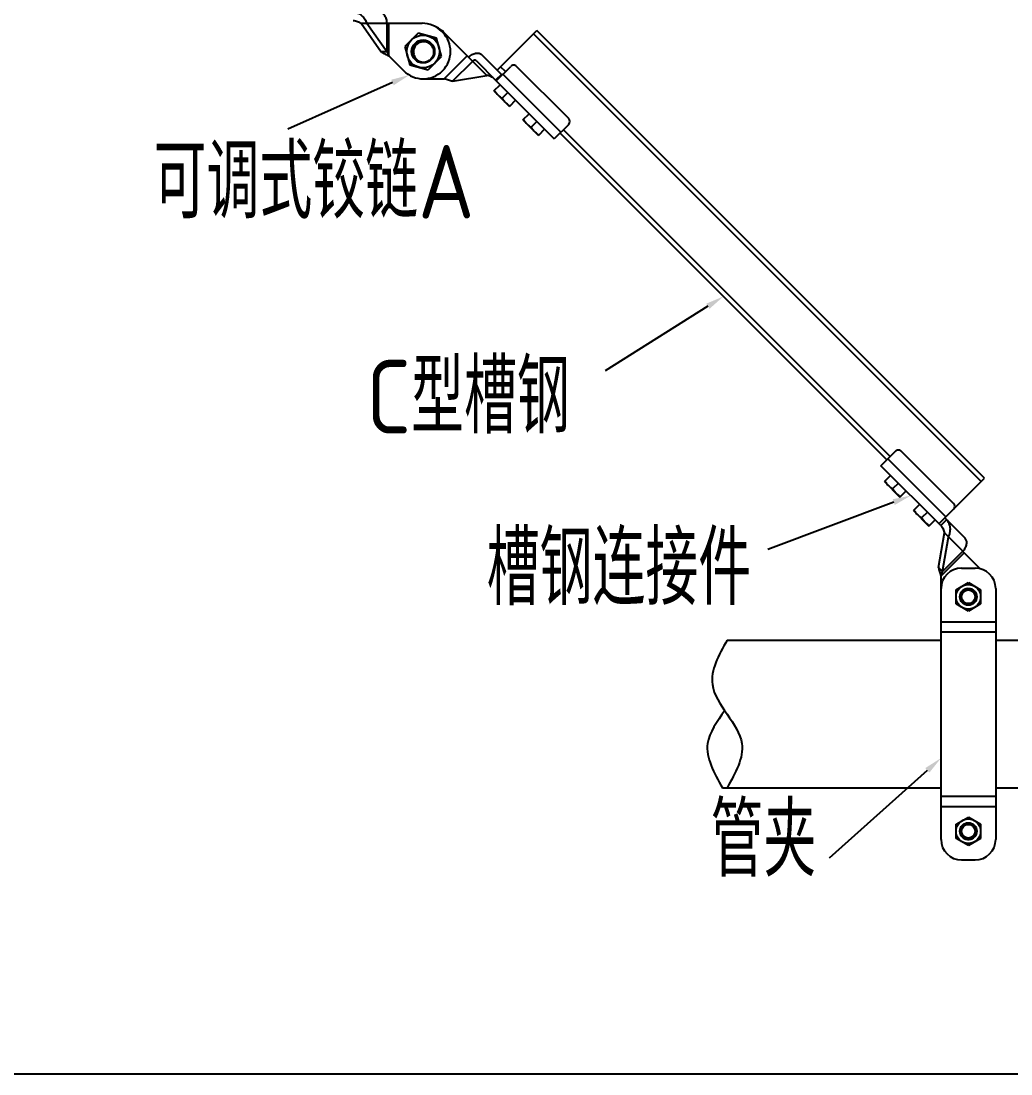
# Model space of a CAD drawing. Extents: x -409572 to -157272, y 600795 to 878326.
# Drawn here: x -394326 to -388937, y 816700 to 822431 of the extents above; entities that cross this region are included whole.
import ezdxf

# ---------------------------------------------------------------- set-up
doc = ezdxf.new("R2010")
doc.units = 0
doc.header["$LTSCALE"] = 1000
doc.header["$MEASUREMENT"] = 0
doc.linetypes.add('CONTINOUS', pattern=[0])
doc.layers.get('0').update_dxf_attribs({"linetype": 'CONTINUOUS'})
doc.layers.add('H-喷淋图块', color=153, linetype='CONTINOUS')
doc.styles.get("Standard").update_dxf_attribs({"font": 'GBENOR', "bigfont": 'GBCBIG'})

msp = doc.modelspace()

# ---------------------------------------------------------------- linework, layer by layer
at = {"linetype": 'CONTINUOUS'}
for p, q in [((-392474.5, 822418.5), (-392364.8, 822263.4)), ((-392474.5, 822418.5), (-392141.3, 822418.5)), ((-392442.9, 822418.5), (-392333.3, 822263.4)), ((-392333.3, 822263.4), (-392333.3, 822418.5)), ((-392322.7, 822240.6), (-392322.7, 822418.5)), ((-392163.4, 822364.6), (-392236.3, 822291.7)), ((-392063.8, 822337.9), (-392163.4, 822364.6)), ((-392037.1, 822238.3), (-392063.8, 822337.9)), ((-392031.5, 822370.3), (-392036.1, 822374.9)), ((-392025, 822370.3), (-391789.4, 822134.7)), ((-391733.6, 822163.1), (-391517.8, 822378.8)), ((-389099.4, 819923.6), (-391536.2, 822360.4)), ((-389081, 819942), (-391517.8, 822378.8)), ((-392236.3, 822291.7), (-392209.6, 822192.1)), ((-392138.2, 822317.5), (-392138.3, 822317.5)), ((-392136.5, 822317.5), (-392136.4, 822317.5)), ((-392333.3, 822263.4), (-392364.8, 822263.4)), ((-392322.7, 822240.6), (-392242, 822159.8)), ((-392110, 822165.4), (-392037.1, 822238.3)), ((-391896.7, 822242), (-392022.4, 822116.2)), ((-391817.4, 822246.9), (-391708.2, 822137.7)), ((-392209.6, 822192.1), (-392110, 822165.4)), ((-391976.5, 822102.6), (-391866.9, 822212.2)), ((-391848.9, 822215.3), (-391739.8, 822106.1)), ((-391738.6, 822105.4), (-391659.9, 822184.1)), ((-391688.8, 822155.2), (-391715.1, 822181.5)), ((-391344.2, 821900), (-391628.3, 822184.1)), ((-392136.7, 822116.2), (-392022.4, 822116.2)), ((-391976.5, 822102.6), (-391789.4, 822134.7)), ((-391710.3, 822139.8), (-391741.9, 822108.3)), ((-391738.8, 822105.2), (-391423.1, 821789.5)), ((-391386.3, 821826.3), (-391702, 822142)), ((-391751.5, 822050.4), (-391717.8, 822084.1)), ((-391751.5, 822050.4), (-391667.3, 821966.3)), ((-391675.7, 822042), (-391707, 822010.7)), ((-391633.6, 821999.9), (-391667.3, 821966.3)), ((-391593.6, 821892.6), (-391559.9, 821926.3)), ((-391593.6, 821892.6), (-391509.4, 821808.4)), ((-391517.8, 821884.2), (-391549.1, 821852.9)), ((-391475.7, 821842.1), (-391509.4, 821808.4)), ((-391344.2, 821868.4), (-391423.1, 821789.5)), ((-389612.5, 820042), (-391391.5, 821821)), ((-389594.1, 820060.4), (-391373.1, 821839.4)), ((-389644, 820010.4), (-389565.1, 820089.3)), ((-389607.2, 820047.2), (-389291.5, 819731.5)), ((-389533.5, 820089.3), (-389249.4, 819805.2)), ((-389318.6, 819684.9), (-389644, 820010.4)), ((-389625.1, 819924.1), (-389591.4, 819957.8)), ((-389326.8, 819696.2), (-389081, 819942)), ((-389625.1, 819924.1), (-389540.9, 819839.9)), ((-389549.3, 819915.7), (-389580.6, 819884.4)), ((-389507.2, 819873.6), (-389540.9, 819839.9)), ((-389467.2, 819766.2), (-389433.6, 819799.9)), ((-389467.2, 819766.2), (-389383.1, 819682)), ((-389391.5, 819757.8), (-389422.8, 819726.5)), ((-389349.4, 819715.7), (-389383.1, 819682)), ((-389318.6, 819684.9), (-389287, 819716.5)), ((-389296.8, 819726.3), (-389186.6, 819616.1)), ((-389330.9, 819457), (-389298.8, 819644.1)), ((-389298.8, 819644.1), (-389103.9, 819449.2)), ((-389308.6, 819434.7), (-389276.5, 819621.8)), ((-389317.3, 819411.1), (-389191.5, 819536.8)), ((-389199, 819544.3), (-389308.6, 819434.7)), ((-389330.9, 819457), (-389308.6, 819434.7)), ((-389317.3, 817975.9), (-389317.3, 819411.1)), ((-389205.7, 819453.1), (-389131.3, 819453.1)), ((-389235.4, 819335.4), (-389168.5, 819374.1)), ((-389168.5, 819374.1), (-389101.5, 819335.4)), ((-389235.4, 819258.1), (-389235.4, 819335.4)), ((-389182.3, 819339.2), (-389182.4, 819339.1)), ((-389146.2, 819327.1), (-389146.3, 819327.1)), ((-389133.5, 819326.1), (-389133.5, 819326.1)), ((-389133.5, 819326.1), (-389133.4, 819326)), ((-389101.5, 819335.4), (-389101.5, 819258.1)), ((-389019.6, 819341.4), (-389019.6, 817975.9)), ((-389168.5, 819219.5), (-389235.4, 819258.1)), ((-389101.5, 819258.1), (-389168.5, 819219.5)), ((-389137.1, 819264.9), (-389137.2, 819264.9)), ((-389137.2, 819264.9), (-389137.2, 819264.9)), ((-389137.2, 819264.9), (-389137.2, 819264.8)), ((-389137.1, 819264.9), (-389137.1, 819264.9)), ((-389136.8, 819265.2), (-389136.9, 819265.2)), ((-389136.9, 819265.2), (-389136.9, 819265.1)), ((-389136.9, 819265.1), (-389136.9, 819265.1)), ((-389136.7, 819265.3), (-389136.8, 819265.2)), ((-389136.8, 819265.2), (-389136.8, 819265.2)), ((-389136.8, 819265.2), (-389136.8, 819265.2)), ((-389136.4, 819265.6), (-389136.5, 819265.5)), ((-389136.5, 819265.5), (-389136.5, 819265.5)), ((-389136.4, 819265.6), (-389136.4, 819265.6)), ((-389123, 819292.9), (-389123, 819292.8)), ((-389123, 819292.7), (-389123, 819292.6)), ((-389122.9, 819293.7), (-389122.9, 819293.6)), ((-389122.9, 819293.7), (-389122.9, 819293.5)), ((-389317.3, 819161.1), (-389019.6, 819161.1)), ((-389317.3, 819105.3), (-389019.6, 819105.3)), ((-390481.9, 819060.5), (-389317.3, 819060.5)), ((-389019.6, 819060.5), (-388424.3, 819060.5)), ((-390507.8, 818256.8), (-389317.3, 818256.8)), ((-389317.3, 818212.1), (-389019.6, 818212.1)), ((-389019.6, 818256.8), (-388442.9, 818256.8)), ((-389317.3, 818156.2), (-389019.6, 818156.2)), ((-389235.4, 818059.2), (-389168.5, 818097.9)), ((-389168.5, 818097.9), (-389101.5, 818059.2)), ((-389235.4, 817981.9), (-389235.4, 818059.2)), ((-389182.3, 818063), (-389182.4, 818062.9)), ((-389146.2, 818050.9), (-389146.3, 818050.9)), ((-389133.5, 818049.9), (-389133.5, 818049.9)), ((-389133.5, 818049.9), (-389133.4, 818049.8)), ((-389101.5, 818059.2), (-389101.5, 817981.9)), ((-389168.5, 817943.3), (-389235.4, 817981.9)), ((-389101.5, 817981.9), (-389168.5, 817943.3)), ((-389137.1, 817988.7), (-389137.2, 817988.7)), ((-389137.2, 817988.7), (-389137.2, 817988.6)), ((-389137.2, 817988.6), (-389137.2, 817988.6)), ((-389137.1, 817988.7), (-389137.1, 817988.7)), ((-389136.8, 817989), (-389136.9, 817988.9)), ((-389136.9, 817988.9), (-389136.9, 817988.9)), ((-389136.9, 817988.9), (-389136.9, 817988.9)), ((-389136.7, 817989.1), (-389136.8, 817989)), ((-389136.8, 817989), (-389136.8, 817989)), ((-389136.8, 817989), (-389136.8, 817989)), ((-389136.4, 817989.3), (-389136.5, 817989.3)), ((-389136.5, 817989.3), (-389136.5, 817989.3)), ((-389136.4, 817989.4), (-389136.4, 817989.3)), ((-389123, 818016.6), (-389123, 818016.6)), ((-389123, 818016.5), (-389123, 818016.4)), ((-389122.9, 818017.4), (-389122.9, 818017.3)), ((-389122.9, 818017.4), (-389122.9, 818017.3)), ((-389205.7, 817864.3), (-389131.3, 817864.3))]:
    msp.add_line(p, q, dxfattribs=at)
for points in [[(-392303.5, 822096.1), (-392873.6, 821842.4)], [(-390586.7, 820878.3), (-391146, 820526.7)], [(-389574.9, 819812.3), (-390259.6, 819553.5)], [(-389391.9, 818352.1), (-389926.9, 817874.1)]]:
    msp.add_lwpolyline(points)
for centre, radius in [((-392136.7, 822265), 89.3), ((-392136.7, 822265), 62.6), ((-392136.7, 822265), 59.5), ((-389168.5, 819296.8), 67), ((-389168.5, 819296.8), 46), ((-389168.5, 819296.8), 37.2), ((-389168.5, 818020.6), 67), ((-389168.5, 818020.6), 46), ((-389168.5, 818020.6), 37.2)]:
    msp.add_circle(centre, radius, dxfattribs=at)
for centre, radius, start, end in [((-392141.3, 822269.6), 148.8, 44.99999, 90), ((-392130.2, 822265), 148.8, 44.99999, 67.63031), ((-392136.7, 822265), 148.8, 224.99999, 44.99999), ((-392136.7, 822265), 52.5, 168.67355, 172.14336), ((-392136.7, 822265), 52.5, 165.44581, 168.67361), ((-392136.7, 822265), 52.5, 101.48488, 165.44482), ((-392136.7, 822265.1), 52.4, 101.10333, 101.48341), ((-392136.7, 822265), 52.5, 95.59662, 101.09946), ((-392136.7, 822265), 52.5, 92.60725, 95.59802), ((-392136.7, 822265.2), 52.3, 91.69418, 92.60616), ((-392136.7, 822265.3), 52.2, 91.37381, 91.69398), ((-392133.2, 822265.5), 52.2, 94.99489, 95.50792), ((-392136.7, 822265.2), 52.3, 89.75295, 91.37328), ((-392136.7, 822265), 52.5, 88.71875, 89.6641), ((-392136.7, 822264.9), 52.6, 87.15432, 88.71864), ((-392136.6, 822265), 52.6, 177.70338, 178.51134), ((-392136.6, 822265), 52.5, 177.69504, 178.78974), ((-392136.7, 822265), 52.5, 178.51134, 179.23308), ((-392136.8, 822265), 52.4, 178.78884, 181.69255), ((-392136.8, 822265), 52.3, 179.23213, 181.69271), ((-392136.6, 822265), 52.6, 175.15789, 177.69509), ((-392136.7, 822265), 52.4, 172.14543, 175.15819), ((-392137.6, 822261.5), 59.2, 342.31447, 343.94711), ((-391644.1, 822168.3), 22.3, 44.99999, 135.00001), ((-391360, 821884.2), 22.3, 315.00001, 44.99999), ((-389549.3, 820073.5), 22.3, 44.99999, 135.00001), ((-389265.2, 819789.4), 22.3, 315.00001, 44.99999), ((-389205.7, 819341.4), 111.6, 90, 180), ((-389131.3, 819341.4), 111.6, 0, 90), ((-389168.5, 819296.8), 44.6, 108.09219, 105.53041), ((-389168.5, 819296.8), 37.6, 53.78971, 143.12823), ((-389168.7, 819296.9), 37.3, 142.82748, 143.12823), ((-389168.5, 819296.8), 37.5, 140.32827, 142.82604), ((-389168.4, 819296.8), 37.6, 139.12725, 140.32926), ((-389168.4, 819296.7), 37.7, 138.70846, 139.12739), ((-389167.3, 819297.3), 44.5, 107.2173, 109.79104), ((-389168.4, 819296.9), 37.4, 52.51704, 53.7893), ((-389167.3, 819296.2), 37.4, 55.33717, 55.6772), ((-389167.3, 819296.1), 37.5, 54.12281, 55.33679), ((-389168.4, 819296.8), 37.5, 51.2461, 52.51708), ((-389167.4, 819296), 37.6, 52.00229, 54.1222), ((-389168.5, 819296.8), 37.6, 50.58107, 51.24632), ((-389167.5, 819295.9), 37.8, 50.43149, 52.00278), ((-389167.5, 819295.9), 37.8, 50.04003, 50.43171), ((-389167.6, 819295.8), 37.8, 49.19897, 50.04002), ((-389171.1, 819300.9), 45.3, 32.67364, 34.93176), ((-389168.5, 819296.8), 45.7, 356.06244, 41.06245), ((-389168.4, 819296.9), 45.5, 39.98819, 41.0622), ((-389168.5, 819296.8), 45.6, 38.79662, 39.79988), ((-389170.9, 819301), 44.9, 23.90689, 32.68143), ((-389170.4, 819301.3), 44.4, 23.32966, 23.88612), ((-389167.5, 819297.7), 44.7, 312.88161, 313.20479), ((-389167.5, 819297.7), 44.7, 313.52426, 313.92612), ((-389167.6, 819297.8), 44.8, 314.16129, 318.95628), ((-389167.6, 819297.8), 44.8, 318.95681, 320.02344), ((-389167.9, 819298), 45.2, 320.06817, 352.31476), ((-389168.3, 819298.1), 45.6, 352.26728, 353.08798), ((-389168.2, 819298.1), 45.5, 353.40007, 354.29096), ((-389168.4, 819296.8), 45.5, 354.83537, 355.92), ((-389168.3, 819298.1), 45.6, 353.08803, 353.36074), ((-389168.4, 819296.8), 45.6, 354.42131, 354.78418), ((-389168.5, 818020.6), 44.6, 108.09219, 105.53041), ((-389168.5, 818020.6), 37.6, 53.78971, 143.12823), ((-389168.7, 818020.7), 37.3, 142.82748, 143.12823), ((-389168.5, 818020.6), 37.5, 140.32827, 142.82604), ((-389168.4, 818020.5), 37.6, 139.12725, 140.32926), ((-389168.4, 818020.5), 37.7, 138.70846, 139.12739), ((-389167.3, 818021.1), 44.5, 107.2173, 109.79104), ((-389168.4, 818020.7), 37.4, 52.51704, 53.7893), ((-389167.3, 818020), 37.4, 55.33717, 55.6772), ((-389167.3, 818019.9), 37.5, 54.12281, 55.33679), ((-389168.4, 818020.6), 37.5, 51.2461, 52.51708), ((-389167.4, 818019.8), 37.6, 52.00229, 54.1222), ((-389168.5, 818020.6), 37.6, 50.58107, 51.24632), ((-389167.5, 818019.7), 37.8, 50.43149, 52.00278), ((-389167.5, 818019.6), 37.8, 50.04003, 50.43171), ((-389167.6, 818019.6), 37.8, 49.19897, 50.04002), ((-389171.1, 818024.7), 45.3, 32.67364, 34.93176), ((-389168.5, 818020.6), 45.7, 356.06244, 41.06245), ((-389168.4, 818020.7), 45.5, 39.98819, 41.0622), ((-389168.5, 818020.6), 45.6, 38.79662, 39.79988), ((-389170.9, 818024.8), 44.9, 23.90689, 32.68143), ((-389170.4, 818025), 44.4, 23.32966, 23.88612), ((-389167.5, 818021.5), 44.7, 312.88161, 313.20479), ((-389167.5, 818021.5), 44.7, 313.52426, 313.92612), ((-389167.6, 818021.6), 44.8, 314.16129, 318.95628), ((-389167.6, 818021.5), 44.8, 318.95681, 320.02344), ((-389167.9, 818021.8), 45.2, 320.06817, 352.31476), ((-389168.3, 818021.9), 45.6, 352.26728, 353.08798), ((-389168.4, 818020.6), 45.5, 354.83537, 355.92), ((-389168.2, 818021.9), 45.5, 353.40007, 354.29096), ((-389168.3, 818021.9), 45.6, 353.08803, 353.36074), ((-389168.4, 818020.6), 45.6, 354.42131, 354.78418), ((-389205.7, 817975.9), 111.6, 180, 270), ((-389131.3, 817975.9), 111.6, 270, 0)]:
    msp.add_arc(centre, radius, start, end, dxfattribs=at)
for points, knots in [([(-392517.3, 822478), (-392509.1, 822478), (-392492.3, 822474.8), (-392470.4, 822461.4), (-392453.3, 822442), (-392445.7, 822426.5), (-392442.9, 822418.5)], [0, 0, 0, 0, 0.243233, 0.493078, 0.748723, 1, 1, 1, 1]), ([(-392333.3, 822418.5), (-392333.3, 822426.1), (-392335.3, 822441), (-392344.1, 822460.5), (-392357.8, 822474.4), (-392369.8, 822478), (-392375.4, 822478)], [0, 0, 0, 0, 0.287969, 0.555344, 0.790533, 1, 1, 1, 1]), ([(-392517.3, 822433.3), (-392509.3, 822433.3), (-392493.9, 822430.4), (-392480.4, 822422.7), (-392474.5, 822418.5)], [0, 0, 0, 0, 0.522516, 1, 1, 1, 1]), ([(-392080.7, 822245.2), (-392078.2, 822253.8), (-392077.2, 822272.4), (-392086.7, 822293.6), (-392099.4, 822306.5), (-392111.1, 822313.6), (-392124.1, 822317.5), (-392133.2, 822317.9), (-392137.7, 822317.5)], [0, 0, 0, 0, 0.249273, 0.49841, 0.623846, 0.749245, 0.874621, 1, 1, 1, 1]), ([(-392364.8, 822263.4), (-392358.7, 822259.2), (-392344.7, 822251.3), (-392330.4, 822244.3), (-392322.7, 822240.6)], [0, 0, 0, 0, 0.468219, 1, 1, 1, 1]), ([(-392333.3, 822263.4), (-392332.6, 822261.5), (-392329.5, 822253.7), (-392325.6, 822246.2), (-392322.7, 822240.6)], [0, 0, 0, 0, 0.244001, 1, 1, 1, 1]), ([(-392189.2, 822263.5), (-392189.3, 822258.9), (-392188.5, 822249.7), (-392183.7, 822236.7), (-392175.9, 822225.3), (-392162, 822213.2), (-392139.8, 822205), (-392121, 822207.5), (-392112.5, 822210.6)], [0, 0, 0, 0, 0.125414, 0.250833, 0.376265, 0.501706, 0.750785, 1, 1, 1, 1]), ([(-391889.2, 822234.5), (-391883.8, 822240), (-391871.9, 822249.1), (-391851.9, 822256.6), (-391832.3, 822256.7), (-391821.3, 822250.8), (-391817.4, 822246.9)], [0, 0, 0, 0, 0.287971, 0.555344, 0.790532, 1, 1, 1, 1]), ([(-391848.9, 822215.3), (-391849.9, 822216.3), (-391852.7, 822217.8), (-391857.6, 822217.7), (-391862.6, 822215.8), (-391865.6, 822213.6), (-391866.9, 822212.2)], [0, 0, 0, 0, 0.209498, 0.444667, 0.711989, 1, 1, 1, 1]), ([(-391976.5, 822102.6), (-391983.9, 822103.9), (-391999.3, 822108.3), (-392014.4, 822113.4), (-392022.4, 822116.2)], [0, 0, 0, 0, 0.468219, 1, 1, 1, 1]), ([(-391748.6, 822114.9), (-391754.2, 822120.6), (-391767.2, 822129.4), (-391782.2, 822133.5), (-391789.4, 822134.7)], [0, 0, 0, 0, 0.522516, 1, 1, 1, 1]), ([(-391738.6, 822105.4), (-391738.6, 822105.4), (-391739.1, 822105.3), (-391739.5, 822105.8), (-391739.8, 822106.1)], [0, 0, 0, 0, 0.126775, 1, 1, 1, 1]), ([(-391749.1, 822052.8), (-391747.7, 822050.7), (-391742.1, 822042.5), (-391735.7, 822034.7), (-391730.4, 822029.4)], [0, 0, 0, 0, 0.250789, 1, 1, 1, 1]), ([(-391730.4, 822029.4), (-391725.1, 822024.1), (-391717.4, 822017.7), (-391709.1, 822012.1), (-391707, 822010.7)], [0, 0, 0, 0, 0.749211, 1, 1, 1, 1]), ([(-391707, 822010.7), (-391705.6, 822008.6), (-391700, 822000.4), (-391693.6, 821992.6), (-391688.3, 821987.3)], [0, 0, 0, 0, 0.250789, 1, 1, 1, 1]), ([(-391688.3, 821987.3), (-391683, 821982), (-391675.3, 821975.6), (-391667, 821970), (-391664.9, 821968.6)], [0, 0, 0, 0, 0.749211, 1, 1, 1, 1]), ([(-391591.2, 821895), (-391589.9, 821892.9), (-391584.2, 821884.6), (-391577.8, 821876.8), (-391572.5, 821871.5)], [0, 0, 0, 0, 0.250789, 1, 1, 1, 1]), ([(-391572.5, 821871.5), (-391567.3, 821866.2), (-391559.5, 821859.8), (-391551.2, 821854.2), (-391549.1, 821852.9)], [0, 0, 0, 0, 0.749211, 1, 1, 1, 1]), ([(-391549.1, 821852.9), (-391547.8, 821850.8), (-391542.1, 821842.5), (-391535.7, 821834.7), (-391530.5, 821829.4)], [0, 0, 0, 0, 0.250789, 1, 1, 1, 1]), ([(-391530.5, 821829.4), (-391525.2, 821824.2), (-391517.4, 821817.8), (-391509.1, 821812.1), (-391507, 821810.8)], [0, 0, 0, 0, 0.749211, 1, 1, 1, 1]), ([(-389622.7, 819926.5), (-389621.4, 819924.4), (-389615.8, 819916.1), (-389609.4, 819908.3), (-389604.1, 819903.1)], [0, 0, 0, 0, 0.250789, 1, 1, 1, 1]), ([(-389604.1, 819903.1), (-389598.8, 819897.8), (-389591, 819891.4), (-389582.7, 819885.7), (-389580.6, 819884.4)], [0, 0, 0, 0, 0.749211, 1, 1, 1, 1]), ([(-389580.6, 819884.4), (-389579.3, 819882.3), (-389573.7, 819874), (-389567.3, 819866.3), (-389562, 819861)], [0, 0, 0, 0, 0.250789, 1, 1, 1, 1]), ([(-389562, 819861), (-389556.7, 819855.7), (-389548.9, 819849.3), (-389540.6, 819843.6), (-389538.5, 819842.3)], [0, 0, 0, 0, 0.749211, 1, 1, 1, 1]), ([(-389464.9, 819768.6), (-389463.5, 819766.5), (-389457.9, 819758.2), (-389451.5, 819750.5), (-389446.2, 819745.2)], [0, 0, 0, 0, 0.250789, 1, 1, 1, 1]), ([(-389446.2, 819745.2), (-389440.9, 819739.9), (-389433.1, 819733.5), (-389424.9, 819727.9), (-389422.8, 819726.5)], [0, 0, 0, 0, 0.749211, 1, 1, 1, 1]), ([(-389422.8, 819726.5), (-389421.4, 819724.4), (-389415.8, 819716.2), (-389409.4, 819708.4), (-389404.1, 819703.1)], [0, 0, 0, 0, 0.250789, 1, 1, 1, 1]), ([(-389404.1, 819703.1), (-389398.8, 819697.8), (-389391.1, 819691.4), (-389382.8, 819685.8), (-389380.7, 819684.4)], [0, 0, 0, 0, 0.749211, 1, 1, 1, 1]), ([(-389318.6, 819684.9), (-389319.8, 819686.2), (-389322.3, 819688.7), (-389325.1, 819691.6), (-389327.8, 819695.2), (-389326.8, 819696.2)], [0, 0, 0, 0, 0.378665, 0.693291, 1, 1, 1, 1]), ([(-389276.5, 819621.8), (-389272.8, 819629.4), (-389267.2, 819645.8), (-389265.5, 819671.6), (-389271.6, 819696.6), (-389281.2, 819710.7), (-389287, 819716.5)], [0, 0, 0, 0, 0.251282, 0.506922, 0.756761, 1, 1, 1, 1]), ([(-389318.6, 819684.9), (-389312.9, 819679.3), (-389304.1, 819666.3), (-389300, 819651.3), (-389298.8, 819644.1)], [0, 0, 0, 0, 0.522516, 1, 1, 1, 1]), ([(-389199, 819544.3), (-389193.5, 819549.7), (-389184.4, 819561.6), (-389176.9, 819581.6), (-389176.8, 819601.2), (-389182.7, 819612.2), (-389186.6, 819616.1)], [0, 0, 0, 0, 0.287971, 0.555344, 0.790532, 1, 1, 1, 1]), ([(-389330.9, 819457), (-389329.6, 819449.6), (-389325.2, 819434.2), (-389320.1, 819419.1), (-389317.3, 819411.1)], [0, 0, 0, 0, 0.468219, 1, 1, 1, 1]), ([(-389317.3, 819411.1), (-389316.6, 819413.1), (-389314.1, 819421.1), (-389311.2, 819429), (-389308.6, 819434.7)], [0, 0, 0, 0, 0.254643, 1, 1, 1, 1]), ([(-389182.4, 819339.1), (-389187.1, 819337.4), (-389196, 819332.4), (-389206, 819320.8), (-389211.5, 819306.5), (-389211.8, 819291.2), (-389206.7, 819276.7), (-389196.9, 819264.9), (-389183.6, 819257.3), (-389173.5, 819255.8), (-389168.5, 819255.9)], [0, 0, 0, 0, 0.125057, 0.250088, 0.37511, 0.500112, 0.62511, 0.750088, 0.875051, 1, 1, 1, 1]), ([(-389146.5, 819335.7), (-389150.2, 819337.2), (-389158, 819339.4), (-389170.2, 819339.3), (-389181.8, 819335.7), (-389188.6, 819331.1), (-389191.5, 819328.3)], [0, 0, 0, 0, 0.250246, 0.500331, 0.750262, 1, 1, 1, 1]), ([(-389168.5, 819255.9), (-389164.6, 819256), (-389156.7, 819257.4), (-389146.1, 819262.8), (-389137.5, 819271), (-389131.7, 819281.4), (-389129.1, 819293), (-389130.2, 819304.9), (-389134.7, 819315.8), (-389139.9, 819321.9), (-389142.8, 819324.5)], [0, 0, 0, 0, 0.125035, 0.250056, 0.37507, 0.500071, 0.625066, 0.75005, 0.875024, 1, 1, 1, 1]), ([(-390494.8, 818677.7), (-390535, 818618.4), (-390635.5, 818485), (-390553.6, 818338.6), (-390507.8, 818256.8)], [567.944908, 567.944908, 567.944908, 567.944908, 845.129587, 1195.193724, 1195.193724, 1195.193724, 1195.193724]), ([(-389182.4, 818062.9), (-389187.1, 818061.2), (-389196, 818056.2), (-389206, 818044.6), (-389211.5, 818030.3), (-389211.8, 818014.9), (-389206.7, 818000.5), (-389196.9, 817988.7), (-389183.6, 817981.1), (-389173.5, 817979.5), (-389168.5, 817979.7)], [0, 0, 0, 0, 0.125057, 0.250088, 0.37511, 0.500112, 0.62511, 0.750088, 0.875051, 1, 1, 1, 1]), ([(-389146.5, 818059.4), (-389150.2, 818061), (-389158, 818063.2), (-389170.2, 818063.1), (-389181.8, 818059.5), (-389188.6, 818054.9), (-389191.5, 818052.1)], [0, 0, 0, 0, 0.250246, 0.500331, 0.750262, 1, 1, 1, 1]), ([(-389168.5, 817979.7), (-389164.6, 817979.8), (-389156.7, 817981.2), (-389146.1, 817986.6), (-389137.5, 817994.8), (-389131.7, 818005.1), (-389129.1, 818016.8), (-389130.2, 818028.6), (-389134.7, 818039.6), (-389139.9, 818045.7), (-389142.8, 818048.3)], [0, 0, 0, 0, 0.125035, 0.250056, 0.37507, 0.500071, 0.625066, 0.75005, 0.875024, 1, 1, 1, 1])]:
    msp.add_open_spline(points, degree=3, knots=knots, dxfattribs=at)
for points in [[(-389191.5, 819328.3), (-389194.2, 819325.7), (-389196.7, 819322.7), (-389198.5, 819319.3)], [(-389191.5, 818052.1), (-389194.2, 818049.5), (-389196.7, 818046.4), (-389198.5, 818043.1)]]:
    msp.add_open_spline(points, degree=3, dxfattribs=at)
msp.add_spline([(-390481.9, 819060.5), (-390562.2, 818819.4), (-390401.5, 818497.9), (-390481.9, 818256.8)], degree=3, dxfattribs=at)
for points in [[(-392310.3, 822111.3), (-392212.2, 822136.8), (-392296.8, 822080.9)], [(-390595.5, 820892.4), (-390502, 820931.5), (-390577.8, 820864.2)], [(-389580.7, 819827.9), (-389481.3, 819847.7), (-389569, 819796.7)], [(-389403, 818364.5), (-389317.3, 818418.7), (-389380.8, 818339.7)]]:
    msp.add_solid(points)
at = {"layer": 'H-喷淋图块', "color": 134, "ltscale": 0.5}
msp.add_lwpolyline([(-403351.8, 816699.7), (-381371.8, 816699.7)], dxfattribs=at)

# ---------------------------------------------------------------- texts
for s, p in [('可调式铰链A', (-393604.1, 821356)), ('C型槽钢', (-392446.9, 820185.7)), ('槽钢连接件', (-391790.7, 819252.3)), ('管夹', (-390572.1, 817773.6))]:
    msp.add_text(s, height=400, rotation=360).set_placement(p)

doc.saveas('drawing.dxf')
